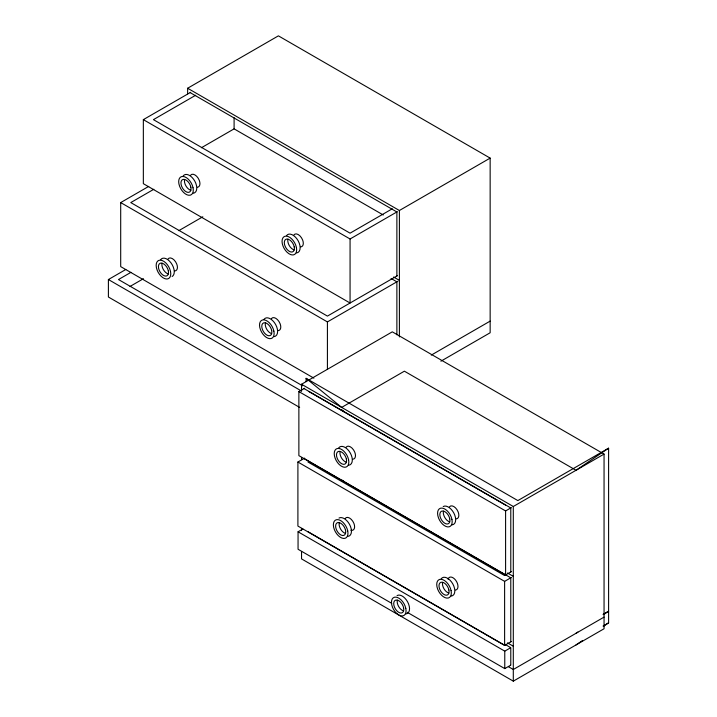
<?xml version="1.0" encoding="UTF-8"?>
<svg xmlns="http://www.w3.org/2000/svg" width="717" height="717" viewBox="0 0 717 717"><rect width="100%" height="100%" fill="white"/><g stroke="black" fill="none" stroke-linecap="round" stroke-linejoin="round"><path stroke-width="1.08" d="M603.499 626.299L608.599 622.849L608.599 448.188L576.029 470.28L404.388 371.182L341.659 407.399L306.087 378.325L306.087 381.659M576.029 633.29L577.866 632.044M603.499 614.657L608.599 611.198L603.06 614.397M576.029 644.933L582.473 640.568M187.639 93.793L187.639 88.245L278.393 35.85L490.15 158.107L490.15 332.76L440.91 361.189M143.346 119.64L350.066 238.985L350.066 303.022L143.346 183.677L143.346 119.64L190.659 92.323M195.687 95.244L153.429 119.64L350.066 233.168L392.316 208.772M201.45 147.72L234.1 128.863L383.272 214.992M313.894 378.155L120.698 266.616L120.698 202.579L148.697 186.411M153.832 189.27L130.781 202.579L327.418 316.098L397.37 275.713M178.802 230.659L202.812 216.794M299.661 407.426L108.401 297.008L108.401 279.54L125.78 269.502M130.969 272.335L118.484 279.54L302.529 385.791M130.01 286.459L143.454 278.698M350.066 238.985L397.37 211.676M187.639 88.245L399.396 210.502L490.15 158.107M120.698 202.579L327.418 321.924L397.89 281.234M301.543 390.89L301.543 384.24L392.298 331.837L604.055 454.094L604.055 628.755L513.3 681.15L301.543 558.893L301.543 551.481M298.872 391.599L505.593 510.943L505.593 574.989L298.872 455.636L298.872 391.599L304.671 388.255M431.258 355.121L490.15 321.117M511.382 641.509L504.616 645.408L297.905 526.063L297.905 462.026L304.662 458.118M391.751 603.356L298.057 549.267L298.057 531.799L302.879 529.012M608.599 448.188L517.844 500.583L306.087 378.325M505.593 510.943L511.382 507.6M301.543 384.24L513.3 506.498L604.055 454.094M511.382 571.637L504.616 575.545L307.987 462.026M297.905 462.026L504.616 581.37L511.382 577.463M298.057 531.799L504.768 651.144L510.567 647.801M407.211 612.282L504.768 668.611L510.567 665.268M604.055 617.113L513.3 669.508L508.452 666.711M603.06 626.049L608.599 622.849M190.157 92.61L396.877 211.963L396.877 276M393.597 277.013L399.396 280.365M391.079 278.474L396.877 281.817L396.877 334.821M304.062 388.605L510.782 507.95L510.782 571.987M308.964 391.599L505.593 505.127M108.401 279.54L301.597 391.079M507.502 573.008L513.3 576.36M304.062 458.468L510.782 577.812L510.782 641.849M507.502 642.871L513.3 646.223M504.965 644.323L510.782 647.675L510.782 665.143M308.14 531.799L504.768 645.318M341.624 409.676L344.187 411.764M342.475 480.238L344.187 481.627M513.3 506.498L513.3 681.15M504.768 651.144L504.768 668.611M504.616 581.37L504.616 645.408M399.396 210.502L399.396 336.918M327.418 321.924L327.418 369.398M301.543 457.428L301.543 459.642M301.543 528.393L301.543 530.616M234.1 117.705L234.1 128.863M397.084 595.567A10.325 5.96 60 0 1 408.573 603.947L409.299 606.403A10.325 5.96 60 0 1 405.894 613.922M403.546 610.893A7.134 4.114 60 0 1 397.881 604.906L397.379 603.212A7.134 4.114 60 0 1 397.379 600.192M448.071 579.237A7.134 4.114 60 0 1 452.284 577.4A7.134 4.114 60 0 1 457.312 583.163L457.813 584.857A7.134 4.114 60 0 1 455.465 590.046M350.891 530.257A7.134 4.114 60 0 0 354.449 525.185L353.947 523.491A7.134 4.114 60 0 0 345.218 518.445M345.469 533.385A7.134 4.114 60 0 1 339.795 527.398L339.293 525.704A7.134 4.114 60 0 1 339.293 522.693M338.998 518.059A10.325 5.96 60 0 1 350.488 526.439L351.213 528.895A10.325 5.96 60 0 1 347.817 536.415M448.824 593.058A7.134 4.114 60 0 1 443.16 587.071L442.649 585.377A7.134 4.114 60 0 1 442.649 582.365M441.197 578.816A10.325 5.96 60 0 1 453.843 586.112L454.578 588.567A10.325 5.96 60 0 1 451.172 596.087M338.693 447.937A10.325 5.96 60 0 1 351.339 455.241L352.074 457.697A10.325 5.96 60 0 1 348.668 465.216M346.32 462.187A7.134 4.114 60 0 1 340.647 456.2L340.145 454.506A7.134 4.114 60 0 1 340.145 451.486M443.214 506.534A10.325 5.96 60 0 1 454.695 514.914L455.429 517.369A10.325 5.96 60 0 1 452.024 524.889M346.069 447.247A7.134 4.114 60 0 1 354.798 452.293L355.309 453.986A7.134 4.114 60 0 1 352.952 459.176M449.676 521.859A7.134 4.114 60 0 1 444.011 515.873L443.5 514.179A7.134 4.114 60 0 1 443.5 511.158M449.425 506.919A7.134 4.114 60 0 1 458.163 511.965L458.665 513.659A7.134 4.114 60 0 1 456.317 518.848M271.367 318.68A7.134 4.114 60 0 1 280.105 323.717L280.607 325.41A7.134 4.114 60 0 1 278.259 330.609M168.011 258.998A7.134 4.114 60 0 1 176.74 264.044L177.251 265.738A7.134 4.114 60 0 1 174.903 270.936M168.262 273.939A7.134 4.114 60 0 1 162.589 267.952L162.087 266.258A7.134 4.114 60 0 1 162.087 263.247M160.635 259.697A10.325 5.96 60 0 1 173.281 267.002L174.016 269.458A10.325 5.96 60 0 1 172.125 276.511M271.618 333.611A7.134 4.114 60 0 1 265.953 327.624L265.451 325.93A7.134 4.114 60 0 1 265.451 322.919M263.99 319.37A10.325 5.96 60 0 1 276.645 326.674L277.371 329.13A10.325 5.96 60 0 1 273.966 336.649M183.167 175.979A10.325 5.96 60 0 1 195.813 183.283L196.539 185.739A10.325 5.96 60 0 1 193.142 193.258M190.794 190.229A7.134 4.114 60 0 1 185.12 184.242L184.619 182.548A7.134 4.114 60 0 1 184.619 179.528M286.522 235.651A10.325 5.96 60 0 1 299.168 242.955L299.903 245.411A10.325 5.96 60 0 1 296.497 252.931M190.543 175.289A7.134 4.114 60 0 1 199.272 180.334L199.774 182.028A7.134 4.114 60 0 1 197.426 187.218M294.149 249.901A7.134 4.114 60 0 1 288.476 243.914L287.974 242.221A7.134 4.114 60 0 1 287.974 239.2M293.898 234.961A7.134 4.114 60 0 1 302.628 240.007L303.139 241.701A7.134 4.114 60 0 1 300.781 246.89M451.934 519.386L451.208 516.93A10.325 5.96 60 0 0 442.084 508.093A10.325 5.96 60 0 0 437.827 515.613L438.553 518.059A10.325 5.96 60 0 0 447.677 526.905A10.325 5.96 60 0 0 451.934 519.386M449.747 518.803L449.245 517.109A7.134 4.114 60 0 0 442.954 511.006A7.134 4.114 60 0 0 440.014 516.195L440.516 517.889A7.134 4.114 60 0 0 446.808 523.993A7.134 4.114 60 0 0 449.747 518.803M451.083 590.584L450.357 588.128A10.325 5.96 60 0 0 441.233 579.291A10.325 5.96 60 0 0 436.976 586.811L437.702 589.266A10.325 5.96 60 0 0 446.825 598.103A10.325 5.96 60 0 0 451.083 590.584M448.896 590.001L448.394 588.307A7.134 4.114 60 0 0 442.102 582.204A7.134 4.114 60 0 0 439.163 587.393L439.664 589.087A7.134 4.114 60 0 0 445.956 595.191A7.134 4.114 60 0 0 448.896 590.001M405.804 608.419L405.078 605.964A10.325 5.96 60 0 0 395.954 597.127A10.325 5.96 60 0 0 391.697 604.637L392.423 607.093A10.325 5.96 60 0 0 401.547 615.939A10.325 5.96 60 0 0 405.804 608.419M403.617 607.837L403.115 606.143A7.134 4.114 60 0 0 396.824 600.039A7.134 4.114 60 0 0 393.884 605.229L394.386 606.923A7.134 4.114 60 0 0 400.678 613.026A7.134 4.114 60 0 0 403.617 607.837M296.408 247.428L295.673 244.972A10.325 5.96 60 0 0 286.558 236.135A10.325 5.96 60 0 0 282.301 243.646L283.027 246.101A10.325 5.96 60 0 0 292.151 254.947A10.325 5.96 60 0 0 296.408 247.428M294.221 246.845L293.719 245.151A7.134 4.114 60 0 0 287.418 239.048A7.134 4.114 60 0 0 284.479 244.237L284.99 245.931A7.134 4.114 60 0 0 291.281 252.034A7.134 4.114 60 0 0 294.221 246.845M348.579 459.714L347.844 457.258A10.325 5.96 60 0 0 338.729 448.421A10.325 5.96 60 0 0 334.472 455.931L335.197 458.387A10.325 5.96 60 0 0 344.321 467.233A10.325 5.96 60 0 0 348.579 459.714M346.392 459.131L345.89 457.437A7.134 4.114 60 0 0 339.589 451.334A7.134 4.114 60 0 0 336.649 456.523L337.16 458.217A7.134 4.114 60 0 0 343.452 464.32A7.134 4.114 60 0 0 346.392 459.131M347.727 530.912L346.992 528.456A10.325 5.96 60 0 0 337.877 519.619A10.325 5.96 60 0 0 333.62 527.138L334.346 529.585A10.325 5.96 60 0 0 343.461 538.431A10.325 5.96 60 0 0 347.727 530.912M345.54 530.329L345.038 528.635A7.134 4.114 60 0 0 338.738 522.532A7.134 4.114 60 0 0 335.798 527.721L336.3 529.415A7.134 4.114 60 0 0 342.601 535.518A7.134 4.114 60 0 0 345.54 530.329M273.876 331.146L273.15 328.691A10.325 5.96 60 0 0 264.026 319.854A10.325 5.96 60 0 0 259.769 327.364L260.495 329.82A10.325 5.96 60 0 0 269.619 338.657A10.325 5.96 60 0 0 273.876 331.146M271.689 330.555L271.187 328.861A7.134 4.114 60 0 0 264.896 322.758A7.134 4.114 60 0 0 261.956 327.947L262.458 329.641A7.134 4.114 60 0 0 268.75 335.744A7.134 4.114 60 0 0 271.689 330.555M193.043 187.755L192.317 185.3A10.325 5.96 60 0 0 183.202 176.463A10.325 5.96 60 0 0 178.936 183.973L179.671 186.429A10.325 5.96 60 0 0 188.786 195.266A10.325 5.96 60 0 0 193.043 187.755M190.865 187.173L190.364 185.479A7.134 4.114 60 0 0 184.063 179.375A7.134 4.114 60 0 0 181.123 184.565L181.625 186.259A7.134 4.114 60 0 0 187.926 192.362A7.134 4.114 60 0 0 190.865 187.173M170.521 271.474L169.786 269.018A10.325 5.96 60 0 0 160.671 260.172A10.325 5.96 60 0 0 156.414 267.692L157.14 270.148A10.325 5.96 60 0 0 166.263 278.985A10.325 5.96 60 0 0 170.521 271.474M168.334 270.883L167.832 269.189A7.134 4.114 60 0 0 161.54 263.085A7.134 4.114 60 0 0 158.591 268.275L159.102 269.968A7.134 4.114 60 0 0 165.394 276.072A7.134 4.114 60 0 0 168.334 270.883"/></g></svg>
